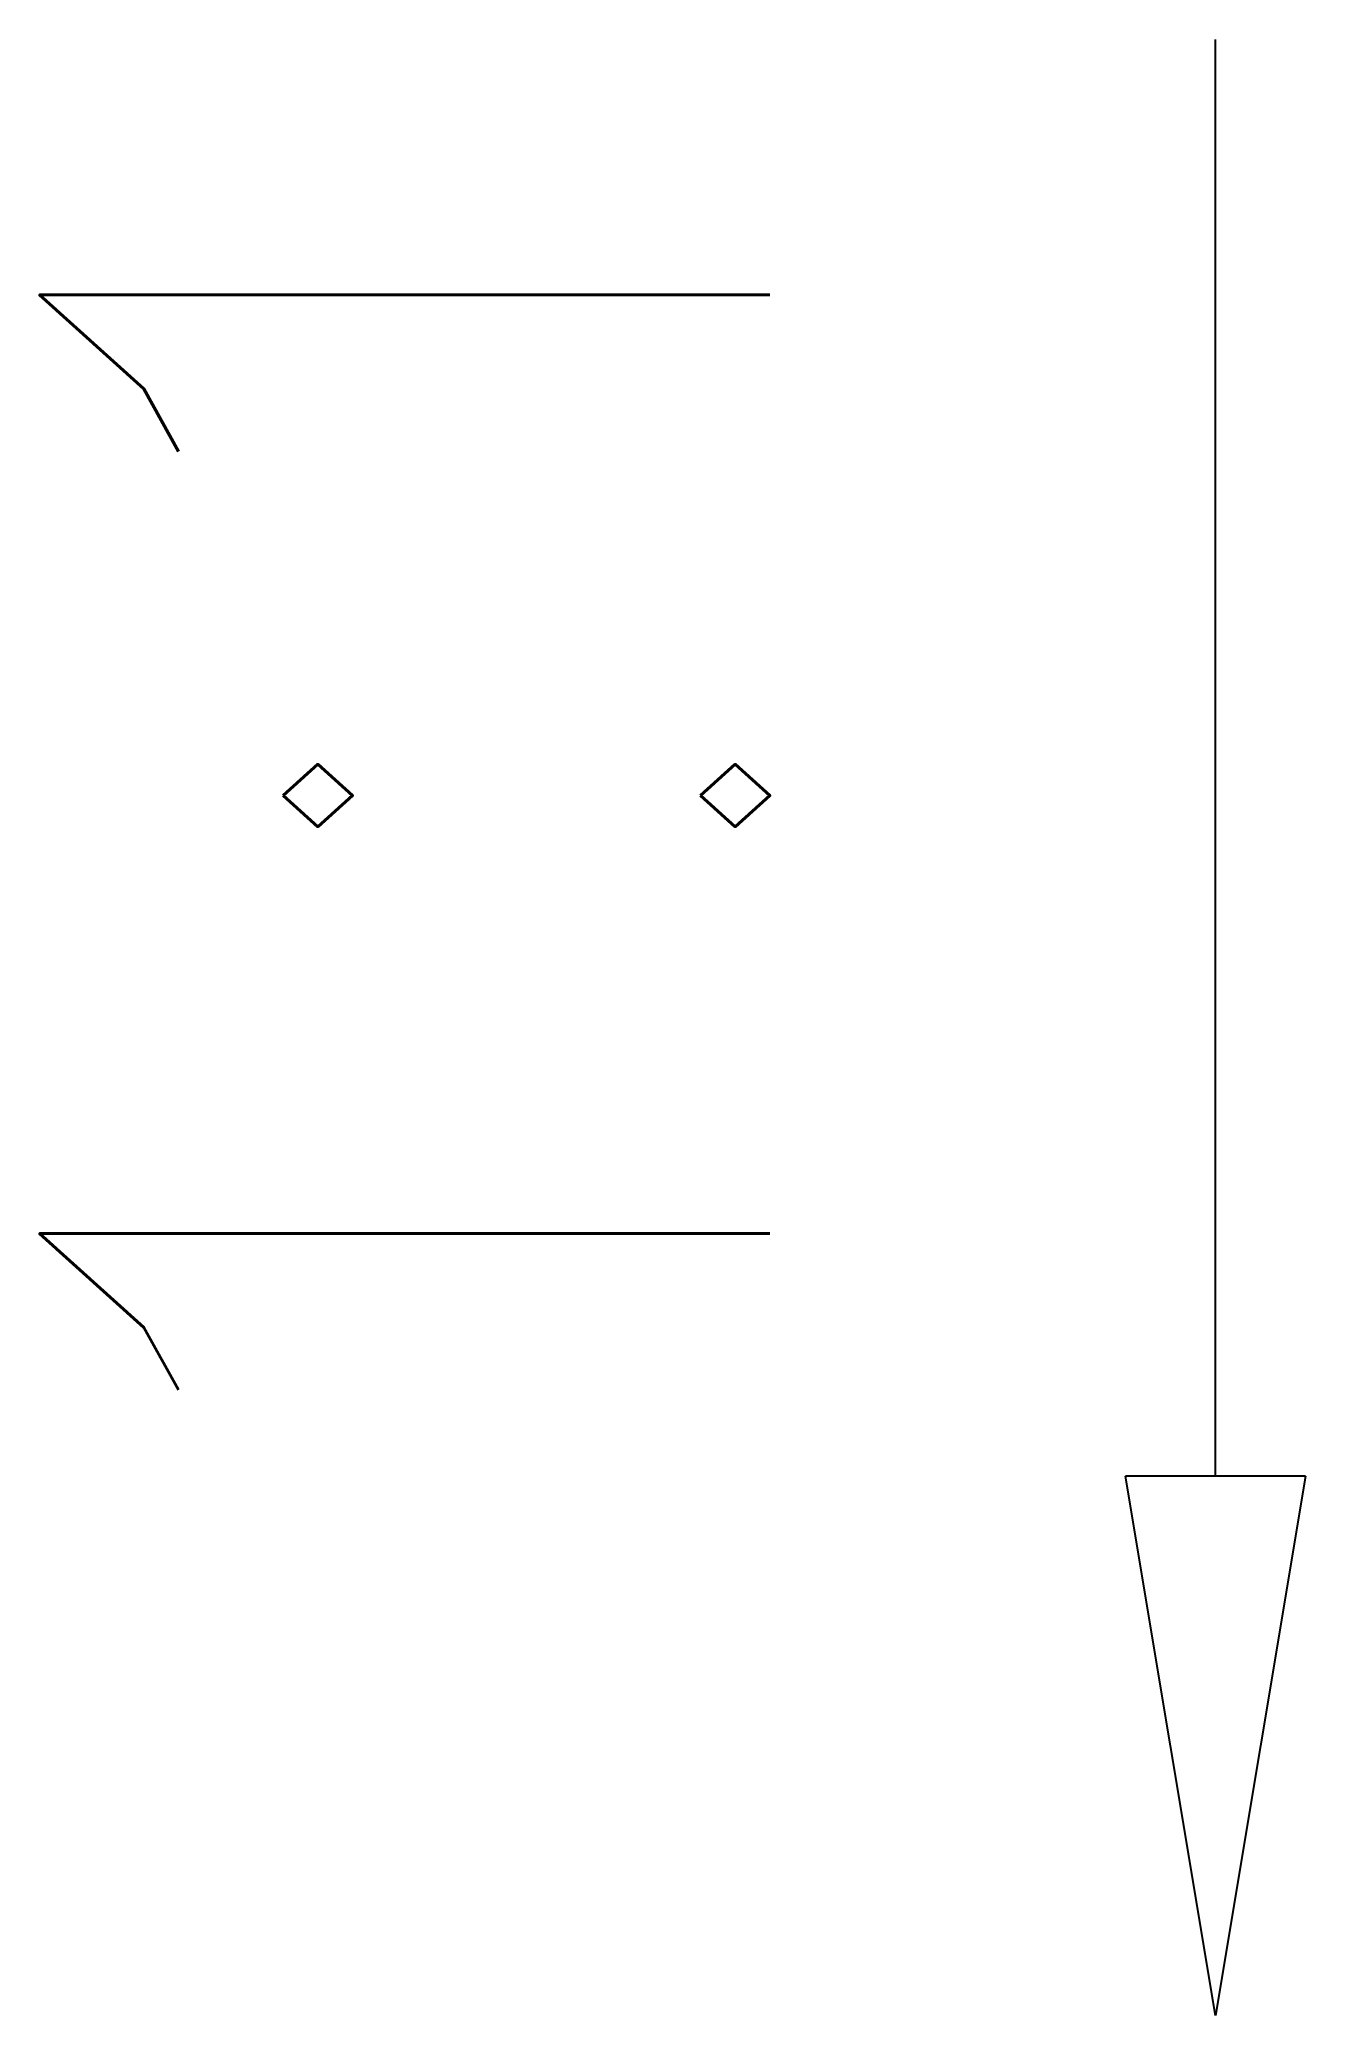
# Model space of a CAD drawing. Header units: metres. Extents: x 41.074 to 41.426, y 62.348 to 62.897.
import ezdxf

# ---------------------------------------------------------------- set-up
doc = ezdxf.new("R2010")
doc.units = ezdxf.units.M
doc.header["$MEASUREMENT"] = 0
doc.styles.add('L80', font='simplex.shx', dxfattribs={"height": 0.406})

# ---------------------------------------------------------------- blocks, each defined once
blk = doc.blocks.new('_ClosedBlank')
at = {"color": 0, "linetype": 'ByBlock', "lineweight": -2}
for p, q in [((-1, 0.1667), (0, 0)), ((-1, 0.1667), (-1, -0.1667)), ((0, 0), (-1, -0.1667))]:
    blk.add_line(p, q, dxfattribs=at)

msp = doc.modelspace()

# ---------------------------------------------------------------- linework, layer by layer
at = {"color": 2}
msp.add_lwpolyline([(41.40076, 62.49761), (41.40076, 62.89709)], dxfattribs=at)

# ---------------------------------------------------------------- block references
at = {"color": 2, "xscale": 0.1500000000000341, "yscale": 0.1500000000000341, "zscale": 0.15, "rotation": 270}
msp.add_blockref('_ClosedBlank', (41.40076, 62.34761), dxfattribs=at)

# ---------------------------------------------------------------- texts
at = {"color": 2, "style": 'L80'}
msp.add_text('1:1', height=0.203, rotation=90, dxfattribs=at).set_placement((41.27694, 62.46935))

doc.saveas('drawing.dxf')
